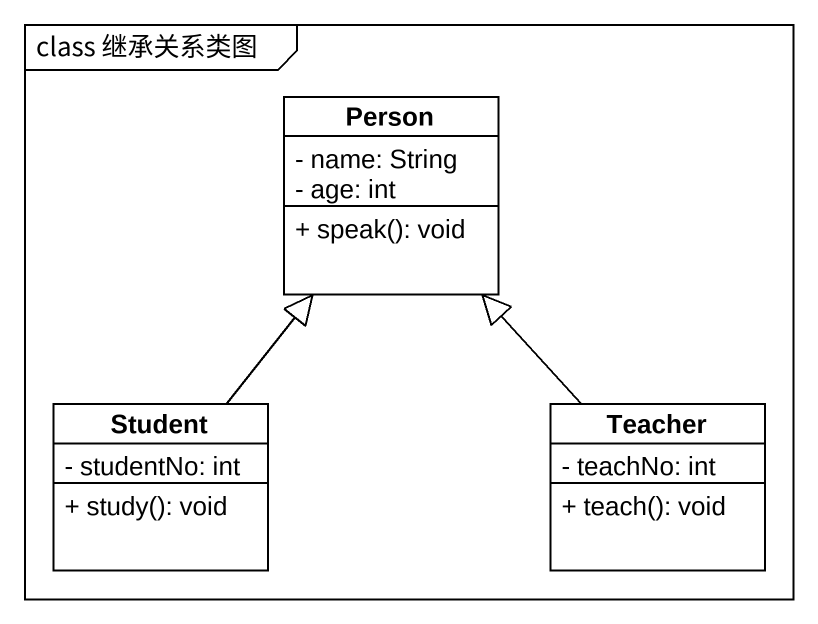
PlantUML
@startuml
mainframe class 继承关系类图
hide circle
hide empty members
skinparam classAttributeIconSize 0
class "Person" as Person_ {
  - name: String
  - age: int
  + speak(): void
}
class Student {
  - studentNo: int
  + study(): void
}
class Teacher {
  - teachNo: int
  + teach(): void
}
Student -up-|> Person_
Teacher -up-|> Person_
@enduml
